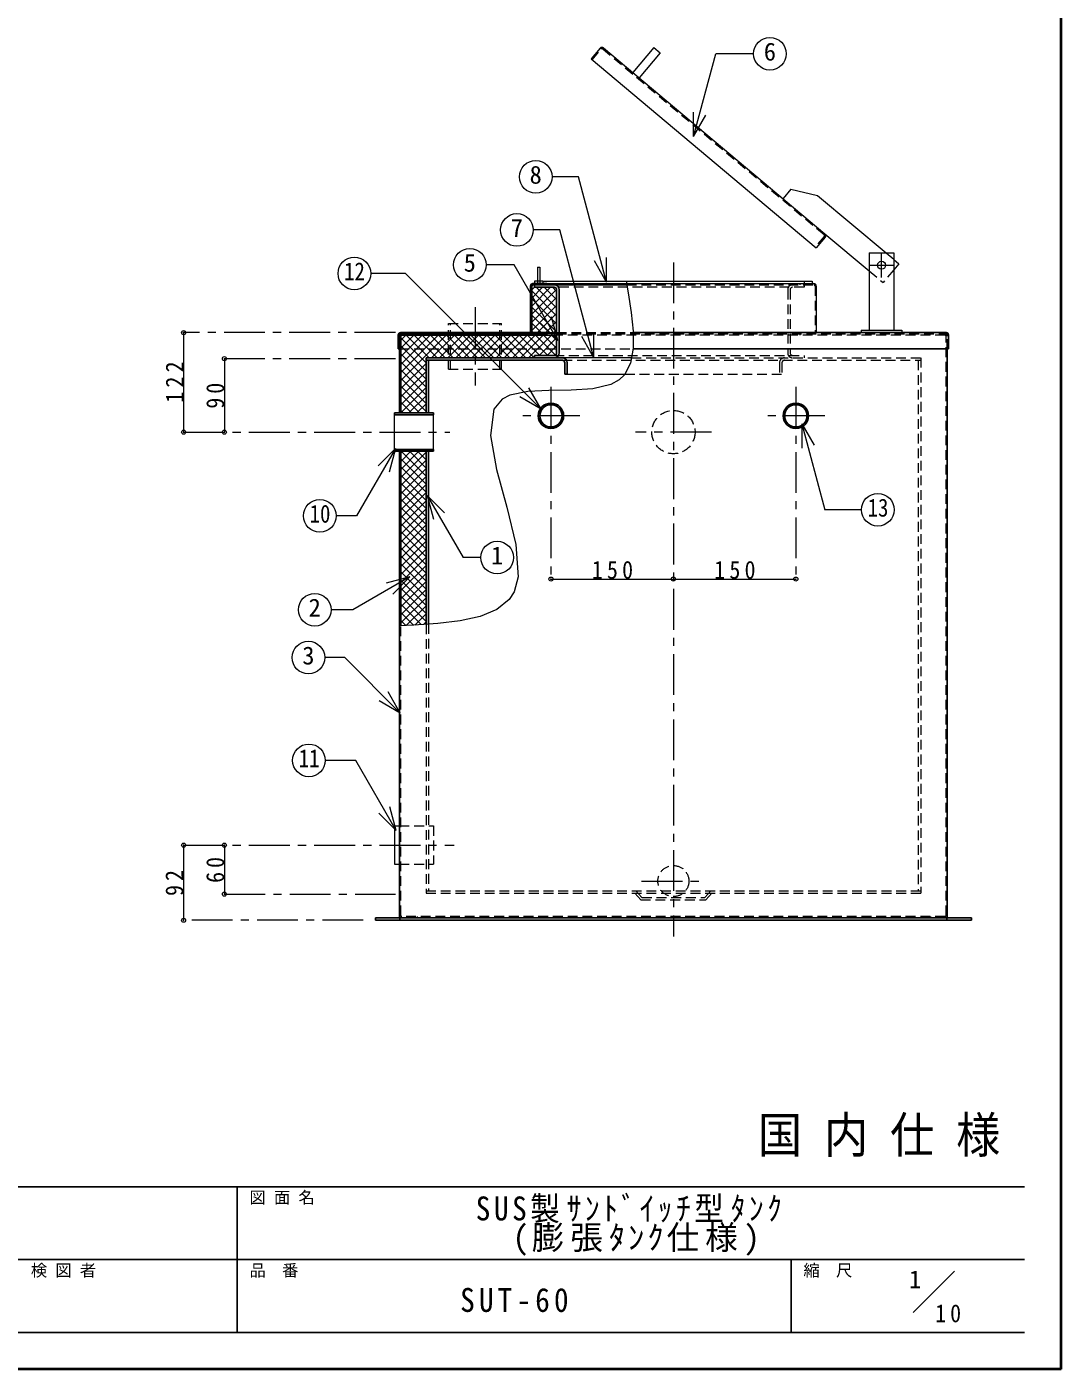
# Model space of a CAD drawing. Units: millimetres at full size, sheet at 1:10. Extents: x -2123 to 1927, y -1358 to 1452.
# Drawn here: x 660 to 1927, y -1358 to 286 of the extents above; entities that cross this region are included whole.
import ezdxf
from ezdxf.enums import TextEntityAlignment as Align

# ---------------------------------------------------------------- set-up
doc = ezdxf.new("R2010")
doc.units = ezdxf.units.MM
doc.header["$LTSCALE"] = 10
doc.header["$PDMODE"] = 32
doc.header["$PDSIZE"] = 5
doc.linetypes.add('CHAIN1', pattern=[8, 5, -1, 1, -1])
doc.linetypes.add('DASHED1', pattern=[1.8, 1.2, -0.6])
doc.layers.add('0-0', color=7, linetype='Continuous', lineweight=18)
doc.styles.add('ＭＳ ゴシック', font='')
doc.styles.get('ＭＳ ゴシック').set_extended_font_data('MS Gothic')

msp = doc.modelspace()

# ---------------------------------------------------------------- linework, layer by layer
at = {"layer": '0-0', "color": 1, "lineweight": 40}
for q in [(1927.2, 1451.91), (-2122.8, -1358.09)]:
    msp.add_line((1927.2, -1358.09), q, dxfattribs=at)
at = {"layer": '0-0'}
for p, q in [((1362.4, 260.24), (1351.47, 247.21)), ((1351.47, 247.21), (1627.25, 15.81)), ((1366.63, 260.61), (1637.81, 33.06)), ((1476.83, 152.14), (1504, 253.54)), ((1550.44, 253.54), (1504, 253.54)), ((1476.83, 152.14), (1476.83, 182.14)), ((1476.83, 152.14), (1491.83, 178.12)), ((1638.18, 28.83), (1627.25, 15.81)), ((1370.37, -26.24), (1370.37, 3.76)), ((1692.2, 9.41), (1692.2, -85.09)), ((1285.7, -8.09), (1285.7, -25.09)), ((1370.37, -26.24), (1355.37, -0.26)), ((1282.2, -25.09), (1282.2, -28.09)), ((1292.2, -25.09), (1282.2, -25.09)), ((1292.2, -25.09), (1292.2, -28.09)), ((1297.2, -28.09), (1624.2, -28.09)), ((1306.2, -29.59), (1395.1, -29.59)), ((1627.2, -31.09), (1627.2, -88.09)), ((1310.74, -97.95), (1289.52, -76.74)), ((1310.74, -97.95), (1302.97, -68.98)), ((1297.2, -88.09), (1309.2, -88.09)), ((1309.2, -89.59), (1297.2, -89.59)), ((1297.2, -91.09), (1309.2, -91.09)), ((1354.93, -119.09), (1339.93, -93.11)), ((1354.93, -119.09), (1354.93, -89.09)), ((1682.2, -85.09), (1682.2, -88.09)), ((1400.9, -119.09), (1316.2, -119.09)), ((1322.2, -139.09), (1392.77, -139.09)), ((1290.18, -181.81), (1275.18, -155.83)), ((1290.18, -181.81), (1264.2, -166.81)), ((1110.45, -231.44), (1110.45, -188.74)), ((1158.45, -231.44), (1158.45, -188.74)), ((1609.55, -199.86), (1624.55, -225.84)), ((1609.55, -199.86), (1609.55, -229.86)), ((1609.55, -199.86), (1637.76, -305.15)), ((1111.6, -230.26), (1090.38, -251.47)), ((1111.6, -230.26), (1103.83, -259.23)), ((1150.65, -287.7), (1171.87, -308.92)), ((1150.65, -287.7), (1158.42, -316.68)), ((1150.65, -287.7), (1194.58, -363.79)), ((1682.68, -305.15), (1637.76, -305.15)), ((1216.36, -363.79), (1194.58, -363.79)), ((1129.52, -387.35), (1100.54, -395.12)), ((1129.52, -387.35), (1108.31, -408.57)), ((1117.6, -554.22), (1091.62, -539.22)), ((1117.6, -554.22), (1102.6, -528.24)), ((1062.99, -612.22), (1025.75, -612.22)), ((1112.55, -698.05), (1062.99, -612.22)), ((1112.55, -698.05), (1104.79, -669.07)), ((1112.55, -698.05), (1091.34, -676.84)), ((1110.45, -692.59), (1116.7, -692.59)), ((1745.98, -1288.59), (1796.48, -1238.09))]:
    msp.add_line(p, q, dxfattribs=at)
at = {"layer": '0-0', "color": 4, "linetype": 'DASHED1', "lineweight": 9}
for p, q in [((1352.62, 246.25), (1363.55, 259.27)), ((1365.66, 259.46), (1636.84, 31.91)), ((1637.03, 29.8), (1626.1, 16.78)), ((1722.2, 1.41), (1712.66, 9.41)), ((1692.2, -12.58), (1709.05, -26.72)), ((1722.2, -11.05), (1709.05, -26.72)), ((1285.7, -25.09), (1285.7, -28.09)), ((1288.7, -25.09), (1288.7, -28.09)), ((1612.2, -32.59), (1306.2, -32.59)), ((1395.1, -29.59), (1624.2, -29.59)), ((1607.2, -28.09), (1607.2, -29.59)), ((1612.2, -25.09), (1612.2, -28.09)), ((1612.2, -29.59), (1612.2, -32.59)), ((1625.7, -31.09), (1625.7, -88.09)), ((1592.2, -35.59), (1592.2, -113.09)), ((1595.2, -35.59), (1595.2, -113.09)), ((1178.95, -133.09), (1178.95, -77.09)), ((1239.45, -133.09), (1239.45, -77.09)), ((1241.7, -133.09), (1241.7, -77.09)), ((1306.2, -116.09), (1612.2, -116.09)), ((1582.2, -125.09), (1582.2, -139.09)), ((1585.2, -125.09), (1585.2, -139.09)), ((1612.2, -116.09), (1612.2, -119.09)), ((1176.7, -133.09), (1241.7, -133.09)), ((1392.77, -139.09), (1585.2, -139.09)), ((1116.7, -692.59), (1158.45, -692.59)), ((1158.45, -692.59), (1158.45, -739.59)), ((1116.7, -739.59), (1158.45, -739.59)), ((1498.13, -772.09), (1490.78, -780.09)), ((1404.95, -775.09), (1412.3, -783.09)), ((1412.3, -783.09), (1492.09, -783.09)), ((1499.44, -775.09), (1492.09, -783.09))]:
    msp.add_line(p, q, dxfattribs=at)
at = {"layer": '0-0', "color": 4, "lineweight": 9}
for p, q in [((1428.34, 261.04), (1402.63, 230.4)), ((1596.12, 87.62), (1586.48, 76.13)), ((1596.12, 87.62), (1628.75, 79.82)), ((1628.75, 79.82), (1712.66, 9.41)), ((1637.81, 33.06), (1692.2, -12.58)), ((1722.2, 1.41), (1728.33, -3.74)), ((1728.33, -3.74), (1722.2, -11.05)), ((1278.7, -35.9), (1282.2, -32.4)), ((1278.7, -55.7), (1301.81, -32.59)), ((1278.7, -45.8), (1291.91, -32.59)), ((1281.13, -29.59), (1282.2, -30.66)), ((1284.13, -32.59), (1309.2, -57.66)), ((1294.03, -32.59), (1309.2, -47.76)), ((1303.93, -32.59), (1309.2, -37.86)), ((1278.7, -65.6), (1309.16, -35.13)), ((1278.7, -37.06), (1309.2, -67.56)), ((1278.7, -75.5), (1309.2, -45)), ((1278.7, -46.96), (1309.2, -77.46)), ((1278.7, -85.4), (1309.2, -54.9)), ((1278.7, -56.85), (1309.2, -87.35)), ((1285.91, -88.09), (1309.2, -64.8)), ((1278.7, -66.75), (1300.03, -88.09)), ((1278.7, -76.65), (1290.13, -88.09)), ((1295.81, -88.09), (1309.2, -74.7)), ((852.2, -88.09), (852.2, -210.09)), ((1118.2, -146.9), (1174.02, -91.09)), ((1118.2, -137.01), (1164.12, -91.09)), ((1118.2, -127.11), (1154.22, -91.09)), ((1118.2, -117.21), (1144.32, -91.09)), ((1118.2, -107.31), (1134.42, -91.09)), ((1118.2, -97.41), (1124.52, -91.09)), ((1118.2, -94.34), (1149.2, -125.34)), ((1124.84, -91.09), (1152.84, -119.09)), ((1134.74, -91.09), (1162.74, -119.09)), ((1144.64, -91.09), (1172.64, -119.09)), ((1154.54, -91.09), (1182.54, -119.09)), ((1155.92, -119.09), (1183.92, -91.09)), ((1164.44, -91.09), (1192.44, -119.09)), ((1165.82, -119.09), (1193.82, -91.09)), ((1174.34, -91.09), (1202.34, -119.09)), ((1175.72, -119.09), (1203.72, -91.09)), ((1184.24, -91.09), (1212.24, -119.09)), ((1185.61, -119.09), (1213.61, -91.09)), ((1194.14, -91.09), (1222.14, -119.09)), ((1195.51, -119.09), (1223.51, -91.09)), ((1204.04, -91.09), (1232.04, -119.09)), ((1205.41, -119.09), (1233.41, -91.09)), ((1213.94, -91.09), (1241.94, -119.09)), ((1215.31, -119.09), (1243.31, -91.09)), ((1223.84, -91.09), (1251.84, -119.09)), ((1225.21, -119.09), (1253.21, -91.09)), ((1233.73, -91.09), (1261.73, -119.09)), ((1235.11, -119.09), (1263.11, -91.09)), ((1243.63, -91.09), (1271.63, -119.09)), ((1245.01, -119.09), (1273.01, -91.09)), ((1253.53, -91.09), (1281.53, -119.09)), ((1254.91, -119.09), (1282.91, -91.09)), ((1263.43, -91.09), (1288.43, -116.09)), ((1264.81, -119.09), (1292.81, -91.09)), ((1273.33, -91.09), (1298.33, -116.09)), ((1274.71, -119.09), (1302.71, -91.09)), ((1278.7, -86.55), (1280.23, -88.09)), ((1283.23, -91.09), (1307.78, -115.64)), ((1287.61, -116.09), (1309.2, -94.5)), ((1293.13, -91.09), (1309.2, -107.15)), ((1303.03, -91.09), (1309.2, -97.25)), ((1305.71, -88.09), (1309.2, -84.6)), ((1118.2, -104.24), (1149.2, -135.24)), ((1118.2, -114.14), (1149.2, -145.14)), ((1297.51, -116.09), (1309.2, -104.4)), ((1308.04, -115.45), (1308.57, -114.93)), ((902.2, -120.09), (902.2, -210.09)), ((1118.2, -124.04), (1149.2, -155.04)), ((1118.2, -156.8), (1149.2, -125.8)), ((1118.2, -133.94), (1149.2, -164.94)), ((1118.2, -166.7), (1149.2, -135.7)), ((1118.2, -143.84), (1149.2, -174.84)), ((1118.2, -176.6), (1149.2, -145.6)), ((1118.2, -153.74), (1149.2, -184.74)), ((1118.2, -186.5), (1149.2, -155.5)), ((1118.2, -163.64), (1141.14, -186.59)), ((1118.2, -173.54), (1131.25, -186.59)), ((1128.01, -186.59), (1149.2, -165.4)), ((1137.91, -186.59), (1149.2, -175.3)), ((1118.2, -183.44), (1121.35, -186.59)), ((1147.81, -186.59), (1149.2, -185.2)), ((1118.2, -255.8), (1140.41, -233.59)), ((1118.2, -245.9), (1130.51, -233.59)), ((1118.2, -236), (1120.61, -233.59)), ((1118.2, -265.7), (1149.2, -234.7)), ((1118.2, -242.84), (1149.2, -273.84)), ((1118.2, -275.6), (1149.2, -244.6)), ((1118.85, -233.59), (1149.2, -263.94)), ((1128.75, -233.59), (1149.2, -254.04)), ((1138.65, -233.59), (1149.2, -244.14)), ((1148.55, -233.59), (1149.2, -234.24)), ((1118.2, -252.74), (1149.2, -283.74)), ((1118.2, -285.5), (1149.2, -254.5)), ((1118.2, -262.64), (1149.2, -293.64)), ((1118.2, -295.4), (1149.2, -264.4)), ((1118.2, -272.54), (1149.2, -303.54)), ((1118.2, -305.3), (1149.2, -274.3)), ((1118.2, -282.43), (1149.2, -313.43)), ((1118.2, -315.2), (1149.2, -284.2)), ((1118.2, -292.33), (1149.2, -323.33)), ((1118.2, -325.1), (1149.2, -294.1)), ((1118.2, -302.23), (1149.2, -333.23)), ((1118.2, -334.99), (1149.2, -303.99)), ((1118.2, -312.13), (1149.2, -343.13)), ((1118.2, -344.89), (1149.2, -313.89)), ((1118.2, -322.03), (1149.2, -353.03)), ((1118.2, -354.79), (1149.2, -323.79)), ((1118.2, -331.93), (1149.2, -362.93)), ((1118.2, -364.69), (1149.2, -333.69)), ((1118.2, -341.83), (1149.2, -372.83)), ((1118.2, -374.59), (1149.2, -343.59)), ((1118.2, -351.73), (1149.2, -382.73)), ((1118.2, -384.49), (1149.2, -353.49)), ((1118.2, -361.63), (1149.2, -392.63)), ((1118.2, -394.39), (1149.2, -363.39)), ((1118.2, -371.53), (1149.2, -402.53)), ((1118.2, -404.29), (1149.2, -373.29)), ((1118.2, -381.43), (1149.2, -412.43)), ((1118.2, -414.19), (1149.2, -383.19)), ((1118.2, -391.33), (1149.2, -422.33)), ((1118.2, -424.09), (1149.2, -393.09)), ((1302.2, -390.09), (1452.2, -390.09)), ((1452.2, -390.09), (1602.2, -390.09)), ((1118.2, -401.23), (1149.2, -432.23)), ((1118.2, -433.99), (1149.2, -402.99)), ((1118.2, -411.13), (1149.2, -442.13)), ((1118.2, -443.89), (1149.2, -412.89)), ((1118.2, -421.03), (1143.11, -445.94)), ((1125.04, -446.95), (1149.2, -422.79)), ((1118.2, -430.93), (1133.81, -446.54)), ((1118.2, -440.83), (1124.35, -446.98)), ((1135.45, -446.44), (1149.2, -432.69)), ((1146.03, -445.76), (1149.2, -442.59)), ((852.2, -716.09), (852.2, -808.09)), ((902.2, -716.09), (902.2, -776.09))]:
    msp.add_line(p, q, dxfattribs=at)
at = {"layer": '0-0', "color": 4, "linetype": 'CHAIN1', "lineweight": 9}
for p, q in [((1707.2, -20.59), (1707.2, 9.41)), ((1452.2, -2.09), (1452.2, -828.09)), ((1692.2, -5.59), (1722.2, -5.59)), ((1209.2, -57.09), (1209.2, -153.09)), ((1111.7, -88.09), (852.2, -88.09)), ((1111.7, -120.09), (902.2, -120.09)), ((1302.2, -154.59), (1302.2, -390.09)), ((1602.2, -154.59), (1602.2, -390.09)), ((1337.7, -190.09), (1266.7, -190.09)), ((1637.7, -190.09), (1566.7, -190.09)), ((852.2, -210.09), (1178.45, -210.09)), ((1498.7, -210.09), (1405.7, -210.09)), ((852.2, -716.09), (1183.45, -716.09)), ((1413.2, -760.09), (1491.2, -760.09)), ((902.2, -776.09), (1111.7, -776.09)), ((1072.2, -808.09), (852.2, -808.09))]:
    msp.add_line(p, q, dxfattribs=at)
at = {"layer": '0-0', "color": 5, "lineweight": 25}
for p, q in [((1277.2, -31.09), (1277.2, -88.09)), ((1278.7, -31.09), (1278.7, -88.09)), ((1280.2, -28.09), (1297.2, -28.09)), ((1280.2, -29.59), (1306.2, -29.59)), ((1282.2, -32.59), (1282.2, -29.59)), ((1306.2, -32.59), (1282.2, -32.59)), ((1297.2, -28.09), (1297.2, -29.59)), ((1309.2, -35.59), (1309.2, -113.09)), ((1312.2, -35.59), (1312.2, -113.09)), ((1115.2, -91.09), (1115.2, -108.09)), ((1116.7, -186.59), (1116.7, -91.09)), ((1118.2, -88.09), (1297.2, -88.09)), ((1297.2, -89.59), (1118.2, -89.59)), ((1118.2, -186.59), (1118.2, -92.59)), ((1119.7, -91.09), (1297.2, -91.09)), ((1138.2, -89.59), (1138.2, -91.09)), ((1297.2, -88.09), (1297.2, -91.09)), ((1402.96, -88.09), (1786.2, -88.09)), ((1789.2, -91.09), (1789.2, -108.09)), ((1115.2, -108.09), (1116.7, -108.09)), ((1402.86, -108.09), (1789.2, -108.09)), ((1787.7, -803.59), (1787.7, -108.09)), ((1149.2, -119.09), (1149.2, -186.59)), ((1316.2, -119.09), (1149.2, -119.09)), ((1316.2, -122.09), (1149.2, -122.09)), ((1152.2, -122.09), (1152.2, -186.59)), ((1282.2, -116.09), (1282.2, -119.09)), ((1306.2, -116.09), (1282.2, -116.09)), ((1319.2, -125.09), (1319.2, -139.09)), ((1322.2, -125.09), (1322.2, -139.09)), ((1319.2, -139.09), (1322.2, -139.09)), ((1110.45, -186.59), (1158.45, -186.59)), ((1110.45, -186.59), (1110.45, -188.74)), ((1110.45, -188.74), (1158.45, -188.74)), ((1158.45, -186.59), (1158.45, -188.74)), ((1110.45, -231.44), (1158.45, -231.44)), ((1110.45, -231.44), (1110.45, -233.59)), ((1110.45, -233.59), (1158.45, -233.59)), ((1116.7, -803.59), (1116.7, -233.59)), ((1118.2, -447.27), (1118.2, -233.59)), ((1149.2, -233.59), (1149.2, -445.55)), ((1152.2, -233.59), (1152.2, -445.36)), ((1158.45, -231.44), (1158.45, -233.59)), ((1087.2, -805.09), (1087.2, -808.09)), ((1817.2, -805.09), (1087.2, -805.09)), ((1117.2, -805.09), (1117.2, -808.09)), ((1787.2, -805.09), (1787.2, -808.09)), ((1817.2, -805.09), (1817.2, -808.09)), ((1087.2, -808.09), (1817.2, -808.09))]:
    msp.add_line(p, q, dxfattribs=at)
at = {"layer": '0-0', "linetype": 'DASHED1'}
for p, q in [((1309.2, -88.09), (1402.96, -88.09)), ((1309.2, -89.59), (1786.2, -89.59)), ((1784.7, -91.09), (1309.2, -91.09)), ((1607.2, -88.09), (1607.2, -91.09)), ((1766.2, -89.59), (1766.2, -91.09)), ((1786.2, -802.09), (1786.2, -92.59)), ((1787.7, -108.09), (1787.7, -91.09)), ((1116.7, -108.09), (1402.86, -108.09)), ((1299.43, -122.09), (1299.62, -122.09)), ((1316.2, -122.09), (1755.2, -122.09)), ((1400.9, -119.09), (1755.2, -119.09)), ((1752.2, -122.09), (1752.2, -772.09)), ((1755.2, -119.09), (1755.2, -775.09)), ((1118.2, -802.09), (1118.2, -447.27)), ((1149.2, -445.55), (1149.2, -775.09)), ((1152.2, -445.36), (1152.2, -772.09)), ((1149.2, -772.09), (1755.2, -772.09)), ((1149.2, -775.09), (1755.2, -775.09)), ((1784.7, -803.59), (1119.7, -803.59)), ((1138.2, -803.59), (1138.2, -805.09)), ((1767.7, -805.09), (1767.7, -803.59))]:
    msp.add_line(p, q, dxfattribs=at)
at = {"layer": '0-0', "color": 6, "lineweight": 25}
for p, q in [((-2077.8, -1134.52), (1882.2, -1134.52)), ((917.91, -1313.09), (917.91, -1134.52)), ((1882.2, -1223.8), (-153.52, -1223.8)), ((1596.48, -1313.09), (1596.48, -1223.8)), ((1882.2, -1313.09), (-2077.8, -1313.09))]:
    msp.add_line(p, q, dxfattribs=at)
at = {"layer": '0-0', "color": 4, "lineweight": 9}
for points in [[(1428.34, 261.04), (1436, 254.61), (1410.29, 223.97)], [(1292.2, -25.09), (1622.2, -25.09), (1622.2, -28.09)]]:
    msp.add_lwpolyline(points, dxfattribs=at)
at = {"layer": '0-0'}
for points in [[(1370.37, -26.24), (1335.82, 102.7), (1303.54, 102.7)], [(1354.93, -119.09), (1312.95, 37.59), (1280.51, 37.59)], [(1692.2, 9.41), (1722.2, 9.41), (1722.2, -85.09)], [(1290.18, -181.81), (1124.01, -15.64), (1081.36, -15.64)], [(1310.74, -97.95), (1257.13, -5.1), (1222.83, -5.1)], [(1285.7, -8.09), (1288.7, -8.09), (1288.7, -25.09)], [(1394.32, -25.09), (1396.81, -39.38), (1400.6, -63.57), (1402.96, -86.51), (1402.98, -107.39), (1399.76, -125.43), (1392.4, -139.82), (1385.87, -146.18), (1375.69, -151.74), (1353.32, -157.03), (1327.12, -158.77), (1299.74, -159.19), (1273.83, -160.49), (1252.03, -164.9), (1242.31, -169.74), (1232.11, -182.09), (1228.12, -214.3), (1235.68, -255.98), (1248.21, -302.1), (1259.13, -347.58), (1261.87, -387.4), (1257.1, -405.9), (1251.2, -415.17), (1236.05, -427.52), (1215.61, -435.98), (1191.04, -441.4), (1163.49, -444.63), (1134.12, -446.52), (1116.7, -447.34)], [(1682.2, -85.09), (1732.2, -85.09), (1732.2, -88.09)], [(1111.6, -230.26), (1064.05, -312.61), (1039.13, -312.61)], [(1129.52, -387.35), (1059.7, -427.67), (1032.83, -427.67)], [(1117.6, -554.22), (1049.71, -486.33), (1025.08, -486.33)], [(1110.45, -692.59), (1110.45, -739.59), (1116.7, -739.59)]]:
    msp.add_lwpolyline(points, dxfattribs=at)
at = {"layer": '0-0', "color": 4, "linetype": 'DASHED1', "lineweight": 9}
for points in [[(1176.7, -133.09), (1176.7, -77.09), (1241.7, -77.09)], [(1406.27, -772.09), (1413.62, -780.09), (1490.78, -780.09)]]:
    msp.add_lwpolyline(points, dxfattribs=at)
at = {"layer": '0-0'}
for centre, radius in [((1570.44, 253.54), 20), ((1283.54, 102.7), 20), ((1260.51, 37.59), 20), ((1061.36, -15.64), 20), ((1202.83, -5.1), 20), ((1707.2, -5.59), 5), ((1019.13, -312.61), 20), ((1702.68, -305.15), 20), ((1236.36, -363.79), 20), ((1012.83, -427.67), 20), ((1005.08, -486.33), 20), ((1005.75, -612.22), 20)]:
    msp.add_circle(centre, radius, dxfattribs=at)
at = {"layer": '0-0', "color": 5, "lineweight": 25}
for centre, radius in [((1302.2, -190.09), 15.5), ((1302.2, -190.09), 13.6), ((1602.2, -190.09), 15.5), ((1602.2, -190.09), 13.6)]:
    msp.add_circle(centre, radius, dxfattribs=at)
at = {"layer": '0-0', "color": 4, "linetype": 'DASHED1', "lineweight": 9}
for centre, radius in [((1452.2, -210.09), 26.5), ((1452.2, -760.09), 19)]:
    msp.add_circle(centre, radius, dxfattribs=at)
at = {"layer": '0-0'}
for centre, start, end in [((1364.7, 258.31), 50, 140), ((1635.88, 30.76), 320, 50), ((1624.2, -31.09), 0, 90)]:
    msp.add_arc(centre, 3, start, end, dxfattribs=at)
at = {"layer": '0-0', "color": 4, "linetype": 'DASHED1', "lineweight": 9}
for centre, radius, start, end in [((1364.7, 258.31), 1.5, 50, 140), ((1635.88, 30.76), 1.5, 320, 50), ((1598.2, -35.59), 6, 90, 180), ((1598.2, -35.59), 3, 90, 180), ((1624.2, -31.09), 1.5, 0, 90), ((1598.2, -113.09), 6, 180, 270), ((1598.2, -113.09), 3, 180, 270), ((1588.2, -125.09), 6, 90, 180), ((1588.2, -125.09), 3, 90, 180)]:
    msp.add_arc(centre, radius, start, end, dxfattribs=at)
at = {"layer": '0-0', "color": 5, "lineweight": 25}
for centre, radius, start, end in [((1280.2, -31.09), 3, 90, 180), ((1280.2, -31.09), 1.5, 90, 180), ((1306.2, -35.59), 6, 0, 90), ((1306.2, -35.59), 3, 0, 90), ((1118.2, -91.09), 3, 90, 180), ((1118.2, -91.09), 1.5, 90, 180), ((1119.7, -92.59), 3, 90, 180), ((1119.7, -92.59), 1.5, 90, 180), ((1786.2, -91.09), 3, 0, 90), ((1306.2, -113.09), 6, 270, 0), ((1306.2, -113.09), 3, 270, 0), ((1316.2, -125.09), 6, 0, 90), ((1316.2, -125.09), 3, 0, 90), ((1118.2, -803.59), 1.5, 180, 270), ((1786.2, -803.59), 1.5, 270, 0)]:
    msp.add_arc(centre, radius, start, end, dxfattribs=at)
at = {"layer": '0-0', "linetype": 'DASHED1'}
for centre, radius, start, end in [((1784.7, -92.59), 3, 0, 90), ((1784.7, -92.59), 1.5, 0, 90), ((1786.2, -91.09), 1.5, 0, 90), ((1119.7, -802.09), 1.5, 180, 270), ((1784.7, -802.09), 1.5, 270, 0)]:
    msp.add_arc(centre, radius, start, end, dxfattribs=at)
at = {"layer": '0-0', "color": 4}
for p in [(852.2, -88.09), (902.2, -120.09), (852.2, -210.09), (902.2, -210.09), (1302.2, -390.09), (1452.2, -390.09), (1602.2, -390.09), (852.2, -716.09), (902.2, -716.09), (902.2, -776.09), (852.2, -808.09)]:
    msp.add_point(p, dxfattribs=at)

# ---------------------------------------------------------------- texts
at = {"layer": '0-0', "style": 'ＭＳ ゴシック'}
for s, height, p in [('6', 21.99, (1562.94, 238.54)), ('8', 21.99, (1276.04, 87.7)), ('7', 21.99, (1253.01, 22.59)), ('5', 21.99, (1195.33, -20.1)), ('1', 21.99, (1228.86, -378.79)), ('2', 21.99, (1005.33, -442.67)), ('3', 21.99, (997.58, -501.33)), ('図 面 名', 14.66, (932.91, -1159.52)), ('検 図 者', 14.66, (665.06, -1248.8)), ('品\u3000番', 14.66, (932.91, -1248.8)), ('縮\u3000尺', 14.66, (1611.48, -1248.8)), ('1', 21.99, (1740.9, -1265.61))]:
    msp.add_text(s, height=height, dxfattribs=at).set_placement(p, align=Align.BOTTOM_LEFT)
for s, height, width, p in [('12', 21.99, 0.85, (1048.86, -30.64)), ('13', 21.99, 0.85, (1690.18, -320.15)), ('10', 21.99, 0.85, (1006.63, -327.61)), ('11', 21.99, 0.85, (993.25, -627.22)), ('国 内 仕 様', 43.99, 0.9, (1555.79, -1106.31))]:
    msp.add_text(s, height=height, dxfattribs=dict(at, width=width)).set_placement(p, align=Align.BOTTOM_LEFT)
at = {"layer": '0-0', "char_height": 21.99, "attachment_point": 7, "rotation": 90, "style": 'ＭＳ ゴシック'}
for s, insert in [('\\T1.38;\\W0.9;122', (852.2, -174.09)), ('\\T1.36;\\W0.9;90', (902.2, -181.34)), ('\\T1.36;\\W0.9;60', (902.2, -762.34)), ('\\T1.36;\\W0.9;92', (852.2, -778.34))]:
    msp.add_mtext(s, dxfattribs=dict(at, insert=insert))
at = {"layer": '0-0', "attachment_point": 7, "style": 'ＭＳ ゴシック'}
for s, insert, char_height in [('\\T1.38;\\W0.9;150', (1352.2, -390.09), 21.99), ('\\T1.38;\\W0.9;150', (1502.2, -390.09), 21.99), ('\\T1.24;\\W0.9;SUS製ｻﾝﾄﾞｲｯﾁ型ﾀﾝｸ', (1210.06, -1179.16), 29.33), ('\\T1.18;(膨張ﾀﾝｸ仕様)', (1255.06, -1219.16), 29.33), ('\\T1.28;\\W0.9;SUT-60', (1190.95, -1288.44), 29.33), ('\\T1.36;\\W0.9;10', (1772.87, -1300.99), 21.99)]:
    msp.add_mtext(s, dxfattribs=dict(at, insert=insert, char_height=char_height))

doc.saveas('drawing.dxf')
